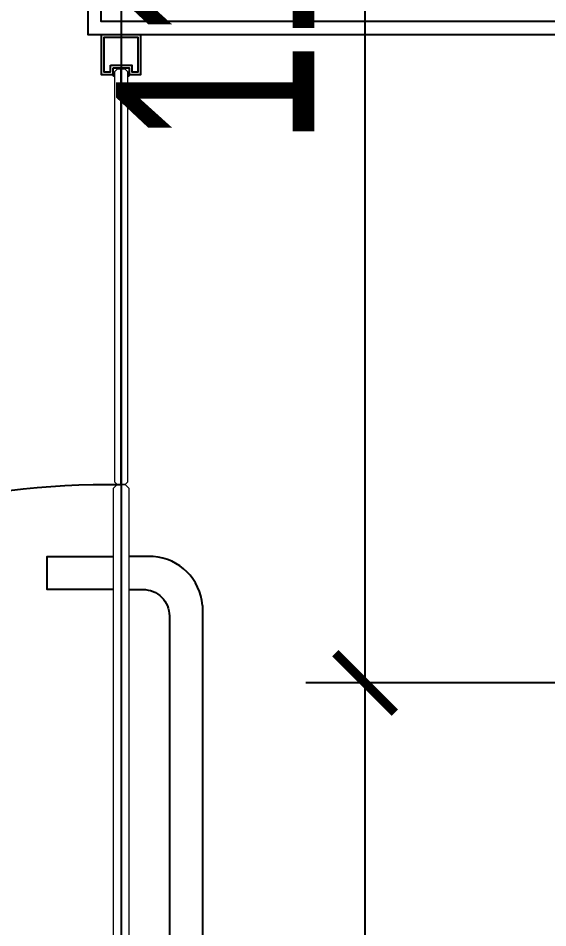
# Model space of a CAD drawing. Header units: millimetres. Extents: x -343543 to 400519, y -115663 to 104219.
# Drawn here: x -83544 to -83144, y 4785 to 5473 of the extents above; entities that cross this region are included whole.
import ezdxf

# ---------------------------------------------------------------- set-up
doc = ezdxf.new("R2010")
doc.units = ezdxf.units.MM
doc.layers.get('0').update_dxf_attribs({"color": 231, "lineweight": 0})
doc.layers.get('DefPoints').update_dxf_attribs({"color": 191})
for name, color, linetype, lineweight in [('A-SYMBOLS', 10, 'Continuous', 13), ('SME-E-LTG-DIM', 55, 'Continuous', 18), ('XREF MAT BANG TUONG XAY$0$01.Xref _MB T1$0$A-DOOR', 8, 'Continuous', 9), ('XREF MAT BANG TUONG XAY$0$01.Xref _MB T1$0$A-TEXT', 8, 'Continuous', 25)]:
    doc.layers.add(name, color=color, linetype=linetype, lineweight=lineweight)
for name, color, linetype in [('XREF MAT BANG TUONG XAY$0$A-FNSH', 8, 'Continuous'), ('XREF MAT BANG TUONG XAY$0$A-FURN', 8, 'Continuous'), ('XREF MAT BANG TUONG XAY$0$FF-FURN', 8, 'Continuous')]:
    doc.layers.add(name, color=color, linetype=linetype)
doc.styles.add('SM-DIMTEXT', font='SME.shx', dxfattribs={"width": 0.7})
doc.dimstyles.new('SDIM-75', dxfattribs={"dimscale": 75, "dimtxt": 2, "dimasz": 0.6, "dimexe": 0.6, "dimexo": 0.2, "dimgap": 0.5, "dimtad": 1, "dimdec": 0, "dimzin": 12, "dimtxsty": 'SM-DIMTEXT', "dimblk": 'ARCHTICK', "dimcen": 0.12, "dimdle": 0.6, "dimclrd": 7, "dimclre": 8, "dimadec": 0, "dimazin": 3, "dimtfac": 2, "dimtdec": 0, "dimtix": 1, "dimtmove": 1, "dimatfit": 3, "dimfxl": 1, "dimtzin": 0, "dimarcsym": 1})

# ---------------------------------------------------------------- blocks, each defined once
blk = doc.blocks.new('XREF MAT BANG TUONG XAY$0$YLD.Studio-04-126')
at = {"layer": 'XREF MAT BANG TUONG XAY$0$01.Xref _MB T1$0$A-DOOR', "color": 8}
blk.add_lwpolyline([(4.39, -7.99), (6, -9.58), (6, -637), (3, -640), (-3, -640), (-6, -637), (-6, -9.58), (-4.4, -8)], close=True, dxfattribs=at)
at = {"layer": 'XREF MAT BANG TUONG XAY$0$FF-FURN', "color": 8}
blk.add_line((0, -640), (0, -8), dxfattribs=at)
for points in [[(6, -60), (10, -60), (10, 0), (-10, 0), (-10, -60), (-6, -60)], [(-6.02, -560.59), (-56.02, -560.59), (-56.02, -585.59), (-6, -585.59)]]:
    blk.add_lwpolyline(points, dxfattribs=at)
for points in [[(-6, -25), (-9, -25), (-9, -5), (9, -5), (9, -25), (6, -25), (6, -8), (-6, -8)], [(-29, -136.33), (-29, -170.13), (-25, -170.13), (-25, -136.33)], [(-25, -165.73), (-6, -165.73), (-6, -140.73), (-25, -140.73)]]:
    blk.add_lwpolyline(points, close=True, dxfattribs=at)
for points in [[(61.49, -548.55), (61.49, -177.77, 0.368054), (24.35, -140.73), (6, -140.73)], [(6, -560.59), (16.49, -560.59, 0.414214), (36.49, -540.59), (36.49, -185.73, 0.414214), (16.49, -165.73), (6, -165.73)], [(61.49, -548.55, -0.36855), (24.35, -585.59), (6, -585.59)]]:
    blk.add_lwpolyline(points, format="xyb", dxfattribs=at)
blk = doc.blocks.new('XREF MAT BANG TUONG XAY$0$YLD.Studio-04-132')
at = {"layer": 'XREF MAT BANG TUONG XAY$0$FF-FURN', "color": 8}
blk.add_lwpolyline([(-6, 25), (6, 25), (6, 30), (15, 30), (15, 0), (-15, 0), (-15, 30), (-6, 30), (-6, 25)], dxfattribs=at)
blk.add_lwpolyline([(-8, 23), (8, 23), (8, 28), (13, 28), (13, 2), (-13, 2), (-13, 28), (-8, 28)], close=True, dxfattribs=at)
for centre, start, end in [((-4.79, 30.32), 99.56402, 194.92417), ((4.79, 30.32), 345.07583, 80.43598)]:
    blk.add_arc(centre, 1.25, start, end, dxfattribs=at)
blk = doc.blocks.new('XREF MAT BANG TUONG XAY$0$YLD.Studio-04-207')
at = {"layer": 'XREF MAT BANG TUONG XAY$0$FF-FURN', "color": 8, "ltscale": 150}
for p, q in [((-39.99, -51.96), (-9.99, 0)), ((-9.99, 0), (7.33, -10)), ((-321.33, -559.26), (-5.33, -11.93)), ((-22.67, -61.96), (7.33, -10)), ((-39.99, -51.96), (-36.52, -53.96)), ((-26.13, -59.96), (-22.67, -61.96))]:
    blk.add_line(p, q, dxfattribs=at)
for points in [[(-8.63, -29.65), (-6.03, -31.15), (3.97, -13.83), (-11.62, -4.83), (-21.62, -22.15), (-19.02, -23.65), (-10.52, -8.93), (-0.13, -14.93)], [(-9.13, -9.72), (-11.32, -10.3), (-325.02, -553.66), (-323.93, -557.76), (-318.73, -560.76), (-314.63, -559.66), (-1.64, -17.54), (-2.73, -13.44)]]:
    blk.add_lwpolyline(points, close=True, dxfattribs=at)
at = {"layer": 'XREF MAT BANG TUONG XAY$0$FF-FURN', "color": 8, "ltscale": 100}
blk.add_lwpolyline([(-105.84, -136.02), (-89.39, -145.52), (-76.89, -123.87), (-93.34, -114.37)], close=True, dxfattribs=at)
at = {"layer": 'XREF MAT BANG TUONG XAY$0$FF-FURN', "color": 8, "ltscale": 150}
for points in [[(-222.35, -510.81), (-36.96, -189.7, 0.368054), (-50.6, -139.05), (-66.5, -129.87)], [(-276.43, -493.49), (-267.34, -498.74, 0.414214), (-240.02, -491.41), (-62.59, -184.09, 0.414214), (-69.91, -156.77), (-79, -151.52)], [(-36.96, -189.7), (-222.35, -510.81, -0.368054), (-273.04, -524.31), (-288.93, -515.14)]]:
    blk.add_lwpolyline(points, format="xyb", dxfattribs=at)
at = {"layer": 'XREF MAT BANG TUONG XAY$0$FF-FURN', "color": 8, "ltscale": 100}
blk.add_lwpolyline([(-286.82, -487.48), (-330.09, -462.44), (-342.61, -484.08), (-299.32, -509.13)], dxfattribs=at)
at = {"layer": 'XREF MAT BANG TUONG XAY$0$FF-FURN', "color": 8, "ltscale": 150}
blk.add_arc((-8.47, 1.47), 641.53, 240.52614, 270.75663, dxfattribs=at)
blk = doc.blocks.new('XREF MAT BANG TUONG XAY$0$01.Xref _MB T1$0$Phong tam')
at = {"color": 8}
blk.add_line((-1405, 2120), (-1405, 2434), dxfattribs=at)
at = {"layer": 'XREF MAT BANG TUONG XAY$0$01.Xref _MB T1$0$A-DOOR', "color": 8, "elevation": 0}
blk.add_lwpolyline([(-1402, 2434), (-1408, 2434), (-1410, 2432), (-1410, 2122), (-1408, 2120), (-1402, 2120), (-1400, 2122), (-1400, 2432)], close=True, dxfattribs=at)
at = {"layer": 'XREF MAT BANG TUONG XAY$0$A-FURN', "color": 8}
blk.add_line((-1405, 6990), (-1405, 1455), dxfattribs=at)
blk.add_line((-1405, 6990), (-1405, 1455), dxfattribs=at)
blk.add_line((-1405, 6990), (-1405, 1455), dxfattribs=at)
at = {"color": 8, "xscale": -1, "rotation": 180}
for name, p in [('XREF MAT BANG TUONG XAY$0$YLD.Studio-04-132', (-1405, 2460)), ('XREF MAT BANG TUONG XAY$0$YLD.Studio-04-207', (-1405, 1480))]:
    blk.add_blockref(name, p, dxfattribs=at)
at = {"layer": 'XREF MAT BANG TUONG XAY$0$01.Xref _MB T1$0$A-DOOR', "color": 8, "xscale": -1, "rotation": 180}
blk.add_blockref('XREF MAT BANG TUONG XAY$0$YLD.Studio-04-126', (-1405, 1480), dxfattribs=at)
blk = doc.blocks.new('01.Xref _MB T1')
at = {"layer": 'XREF MAT BANG TUONG XAY$0$01.Xref _MB T1$0$A-TEXT', "color": 8}
blk.add_blockref('XREF MAT BANG TUONG XAY$0$01.Xref _MB T1$0$Phong tam', (8605.00011, 2999.99999), dxfattribs=at)
at = {"layer": 'XREF MAT BANG TUONG XAY$0$A-FNSH', "color": 8}
for points in [[(6820.00011, 4134.99998), (6820.00011, 4479.99998), (8370.00011, 4480.00014), (8370.00011, 5459.99999), (7175.00045, 5459.99999), (7175.00045, 5604.99999), (8370.00011, 5604.99999), (8370.00011, 6584.99999), (7175.00011, 6584.99999), (7175.00011, 6729.99999), (8370.00011, 6729.99999), (8370.00011, 7709.99999), (7175.0007, 7709.99999), (7175.0007, 7854.99999), (8370.00011, 7854.99999), (8370.00011, 8834.99999), (7175.00074, 8834.99999), (7175.00074, 8979.99999), (8369.99998, 8980.00015), (8369.99087, 9964.99999), (7025.00011, 9964.99999), (7025.00011, 10224.99999), (8379.98706, 10224.99999)], [(6830.00011, 4144.99998), (6830.00011, 4469.99998), (8380.00011, 4470.00014), (8380.00011, 5469.99999), (7185.00045, 5469.99999), (7185.00045, 5594.99999), (8380.00011, 5594.99999), (8380.00011, 6594.99999), (7185.00011, 6594.99999), (7185.00011, 6719.99999), (8380.00011, 6719.99999), (8380.00011, 7719.99999), (7185.0007, 7719.99999), (7185.0007, 7844.99999), (8380.00011, 7844.99999), (8380.00011, 8844.99999), (7185.00074, 8844.99999), (7185.00074, 8969.99999), (8380.00007, 8970.00015), (8379.99078, 9974.99999), (7035.00011, 9974.99999), (7035.00011, 10214.99999), (8379.98522, 10214.99999)]]:
    blk.add_lwpolyline(points, dxfattribs=at)
blk = doc.blocks.new('_ArchTick')
at = {"color": 0, "linetype": 'ByBlock', "const_width": 0.15}
blk.add_lwpolyline([(-0.5, -0.5), (0.5, 0.5)], dxfattribs=at)
blk = doc.blocks.new('*D2292')
at = {"layer": 'DefPoints', "color": 0, "linetype": 'Continuous', "ltscale": 1000, "transparency": 16777216}
for p in [(-83281.96, 4970), (-82996.54, 4970), (-83141.94, 3785)]:
    blk.add_point(p, dxfattribs=at)
at = {"layer": 'SME-E-LTG-DIM', "color": 7, "linetype": 'Continuous', "lineweight": -2, "ltscale": 1000, "transparency": 16777216}
blk.add_line((-83281.96, 3740), (-83281.96, 5015), dxfattribs=at)
at = {"layer": 'SME-E-LTG-DIM', "color": 8, "linetype": 'Continuous', "lineweight": -2, "ltscale": 1000, "transparency": 16777216}
for p, q in [((-83011.54, 4970), (-83326.96, 4970)), ((-83156.94, 3785), (-83326.96, 3785))]:
    blk.add_line(p, q, dxfattribs=at)
at = {"layer": 'SME-E-LTG-DIM', "color": 7, "linetype": 'Continuous', "lineweight": -2, "ltscale": 1000, "transparency": 16777216, "xscale": 45, "yscale": 45, "zscale": 45}
for p, rotation in [((-83281.96, 4970), 90), ((-83281.96, 3785), 270)]:
    blk.add_blockref('_ArchTick', p, dxfattribs=dict(at, rotation=rotation))
at = {"layer": 'SME-E-LTG-DIM', "color": 0, "linetype": 'Continuous', "ltscale": 1000, "transparency": 16777216, "insert": (-83394.46, 4377.5), "char_height": 150, "attachment_point": 5, "rotation": 90, "style": 'SM-DIMTEXT'}
blk.add_mtext('1185', dxfattribs=at)
blk = doc.blocks.new('*D2293')
at = {"layer": 'DefPoints', "color": 0, "linetype": 'Continuous', "ltscale": 1000, "transparency": 16777216}
for p in [(-83281.96, 6095), (-82996.54, 6095), (-82996.54, 4970)]:
    blk.add_point(p, dxfattribs=at)
at = {"layer": 'SME-E-LTG-DIM', "color": 7, "linetype": 'Continuous', "lineweight": -2, "ltscale": 1000, "transparency": 16777216}
blk.add_line((-83281.96, 4925), (-83281.96, 6140), dxfattribs=at)
at = {"layer": 'SME-E-LTG-DIM', "color": 8, "linetype": 'Continuous', "lineweight": -2, "ltscale": 1000, "transparency": 16777216}
for p, q in [((-83011.54, 6095), (-83326.96, 6095)), ((-83011.54, 4970), (-83326.96, 4970))]:
    blk.add_line(p, q, dxfattribs=at)
at = {"layer": 'SME-E-LTG-DIM', "color": 7, "linetype": 'Continuous', "lineweight": -2, "ltscale": 1000, "transparency": 16777216, "xscale": 45, "yscale": 45, "zscale": 45}
for p, rotation in [((-83281.96, 6095), 90), ((-83281.96, 4970), 270)]:
    blk.add_blockref('_ArchTick', p, dxfattribs=dict(at, rotation=rotation))
at = {"layer": 'SME-E-LTG-DIM', "color": 0, "linetype": 'Continuous', "ltscale": 1000, "transparency": 16777216, "insert": (-83394.46, 5532.5), "char_height": 150, "attachment_point": 5, "rotation": 90, "style": 'SM-DIMTEXT'}
blk.add_mtext('1125', dxfattribs=at)

msp = doc.modelspace()

# ---------------------------------------------------------------- block references
at = {"layer": 'A-SYMBOLS'}
msp.add_blockref('01.Xref _MB T1', (-90666.54, 0), dxfattribs=at)

# ---------------------------------------------------------------- next in the draw order: dimensions: what is measured, and where the dimension line sits
at = {"layer": 'SME-E-LTG-DIM', "linetype": 'Continuous', "ltscale": 1000}
for base, p1, p2, picture, middle in [((-83281.96, 6095), (-82996.54, 4970), (-82996.54, 6095), '*D2293', (-83394.46, 5532.5)), ((-83281.96, 4970), (-83141.94, 3785), (-82996.54, 4970), '*D2292', (-83394.46, 4377.5))]:
    dim = msp.add_linear_dim(base=base, p1=p1, p2=p2, angle=90, dimstyle='SDIM-75', dxfattribs=at)
    dim.commit()
    dim.dimension.update_dxf_attribs({"geometry": picture, "text_midpoint": middle})

doc.saveas('drawing.dxf')
